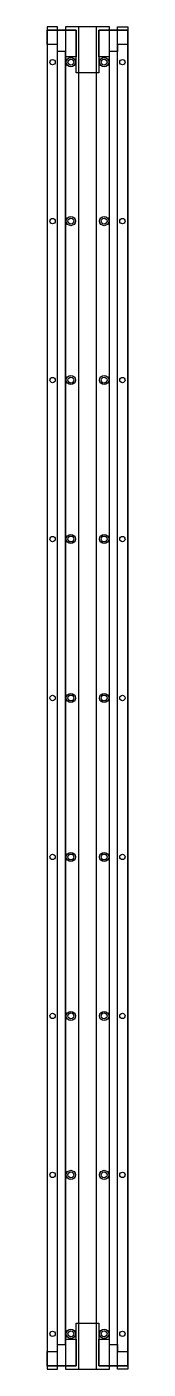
# Model space of a CAD drawing. Extents: x 0 to 75, y -3 to 1251.
import ezdxf

# ---------------------------------------------------------------- set-up
doc = ezdxf.new("R2010")
doc.units = 0
doc.layers.get('0').update_dxf_attribs({"linetype": 'CONTINUOUS'})

msp = doc.modelspace()

# ---------------------------------------------------------------- linework, layer by layer
at = {"color": 7, "linetype": 'CONTINUOUS'}
for p, q in [((0, 1234.6), (0, 1248)), ((0, 1248), (17, 1248)), ((17, 1248), (17, 1228)), ((17, 1248), (27, 1248)), ((27, 1248), (27, 1223)), ((48, 1248), (58, 1248)), ((48, 1223), (48, 1248)), ((58, 1248), (75, 1248)), ((58, 1228), (58, 1248)), ((75, 1248), (75, 1234.6)), ((9.5, 1234.6), (0, 1234.6)), ((0, 1234.6), (0, 13.4)), ((9.5, 1228), (9.5, 1234.6)), ((75, 1234.6), (65.5, 1234.6)), ((65.5, 1234.6), (65.5, 1228)), ((75, 1234.6), (75, 13.4)), ((17, 1228), (9.5, 1228)), ((9.5, 20), (9.5, 1228)), ((17, 20), (17, 1228)), ((27, 1223), (17, 1223)), ((27, 1208), (27, 1223)), ((48, 1223), (48, 1208)), ((58, 1223), (48, 1223)), ((65.5, 1228), (58, 1228)), ((58, 20), (58, 1228)), ((65.5, 20), (65.5, 1228)), ((29, 1208), (27, 1208)), ((29, 1208), (29, 40)), ((46, 1208), (29, 1208)), ((46, 40), (46, 1208)), ((48, 1208), (46, 1208)), ((27, 40), (29, 40)), ((27, 25), (27, 40)), ((29, 40), (46, 40)), ((46, 40), (48, 40)), ((48, 40), (48, 25)), ((0, 0), (0, 13.4)), ((0, 13.4), (9.5, 13.4)), ((9.5, 13.4), (9.5, 20)), ((9.5, 20), (17, 20)), ((17, 25), (27, 25)), ((17, 20), (17, 0)), ((27, 25), (27, 0)), ((48, 25), (58, 25)), ((48, 0), (48, 25)), ((58, 0), (58, 20)), ((58, 20), (65.5, 20)), ((65.5, 20), (65.5, 13.4)), ((65.5, 13.4), (75, 13.4)), ((75, 13.4), (75, 0)), ((17, 0), (0, 0)), ((27, 0), (17, 0)), ((58, 0), (48, 0)), ((75, 0), (58, 0))]:
    msp.add_line(p, q, dxfattribs=at)
for points in [[(0, -3), (9.5, -3), (9.5, 1251), (0, 1251)], [(27, 1248), (0, 1248), (0, 0), (27, 0), (27, 40), (48, 40), (48, 0), (75, 0), (75, 1248), (48, 1248), (48, 1208), (27, 1208)], [(17, -3), (58, -3), (58, 1251), (17, 1251)], [(29, -3), (46, -3), (46, 1251), (29, 1251)], [(75, -3), (65.5, -3), (65.5, 1251), (75, 1251)]]:
    msp.add_lwpolyline(points, close=True)
for centre, radius in [((5, 1218), 2.5), ((22, 1218), 4.25), ((22, 1218), 2.75), ((53, 1218), 4.25), ((53, 1218), 2.75), ((70, 1218), 2.5), ((5, 1069.5), 2.5), ((22, 1069.5), 4.25), ((22, 1069.5), 2.75), ((53, 1069.5), 4.25), ((53, 1069.5), 2.75), ((70, 1069.5), 2.5), ((5, 921), 2.5), ((22, 921), 4.25), ((22, 921), 2.75), ((53, 921), 4.25), ((53, 921), 2.75), ((70, 921), 2.5), ((5, 772.5), 2.5), ((22, 772.5), 4.25), ((22, 772.5), 2.75), ((53, 772.5), 4.25), ((53, 772.5), 2.75), ((70, 772.5), 2.5), ((22, 624), 4.25), ((53, 624), 4.25), ((5, 624), 2.5), ((22, 624), 2.75), ((53, 624), 2.75), ((70, 624), 2.5), ((5, 475.5), 2.5), ((22, 475.5), 4.25), ((22, 475.5), 2.75), ((53, 475.5), 4.25), ((53, 475.5), 2.75), ((70, 475.5), 2.5), ((5, 327), 2.5), ((22, 327), 4.25), ((22, 327), 2.75), ((53, 327), 4.25), ((53, 327), 2.75), ((70, 327), 2.5), ((5, 178.5), 2.5), ((22, 178.5), 4.25), ((22, 178.5), 2.75), ((53, 178.5), 4.25), ((53, 178.5), 2.75), ((70, 178.5), 2.5), ((5, 30), 2.5), ((22, 30), 4.25), ((22, 30), 2.75), ((53, 30), 4.25), ((53, 30), 2.75), ((70, 30), 2.5)]:
    msp.add_circle(centre, radius, dxfattribs=at)

doc.saveas('drawing.dxf')
